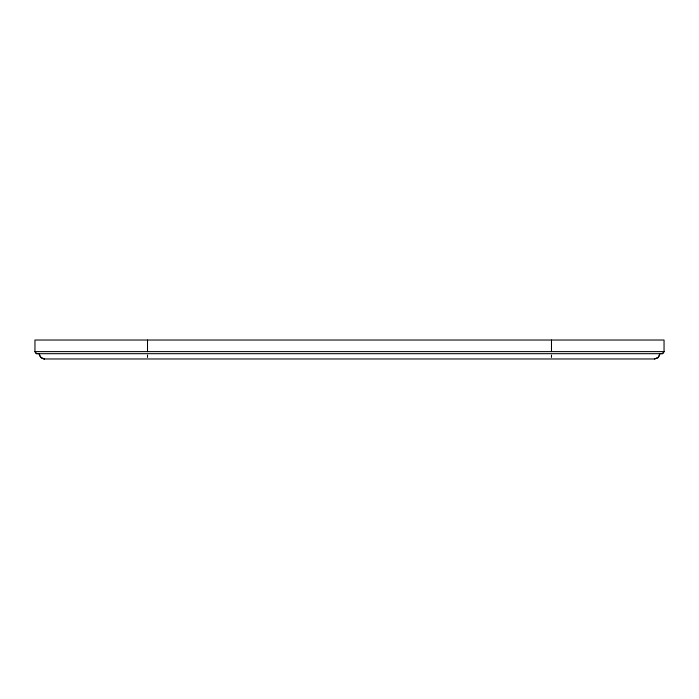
<?xml version="1.0" encoding="UTF-8"?>
<svg xmlns="http://www.w3.org/2000/svg" width="699" height="699" viewBox="0 0 699 699"><rect width="100%" height="100%" fill="white"/><g stroke="black" fill="none" stroke-linecap="round" stroke-linejoin="round"><path stroke-width="1.05" d="M659.603 355.066L659.83 353.711L658.283 357.425L654.544 358.971L44.456 358.971L40.717 357.425L39.17 353.711L39.397 355.066M659.384 355.712L657.707 357.871L654.474 358.971M39.616 355.712L41.87 358.255L44.526 358.779M43.155 358.779L44.526 358.919M551.485 340.029L551.485 351.606M551.485 355.066L551.485 357.425M147.515 340.029L147.515 351.606M147.515 355.066L147.515 357.425M661.735 353.711A4.561 3.224 -90 0 0 662.573 353.554L664.05 351.606L664.05 340.029L34.95 340.029L34.95 351.606L36.427 353.554A4.561 3.224 -90 0 0 37.265 353.711M664.05 351.606L662.835 353.432A4.229 3.006 -90 0 1 662.215 353.685L36.785 353.694A4.229 3.006 90 0 1 36.095 353.414L34.95 351.606L664.05 351.606"/></g></svg>
